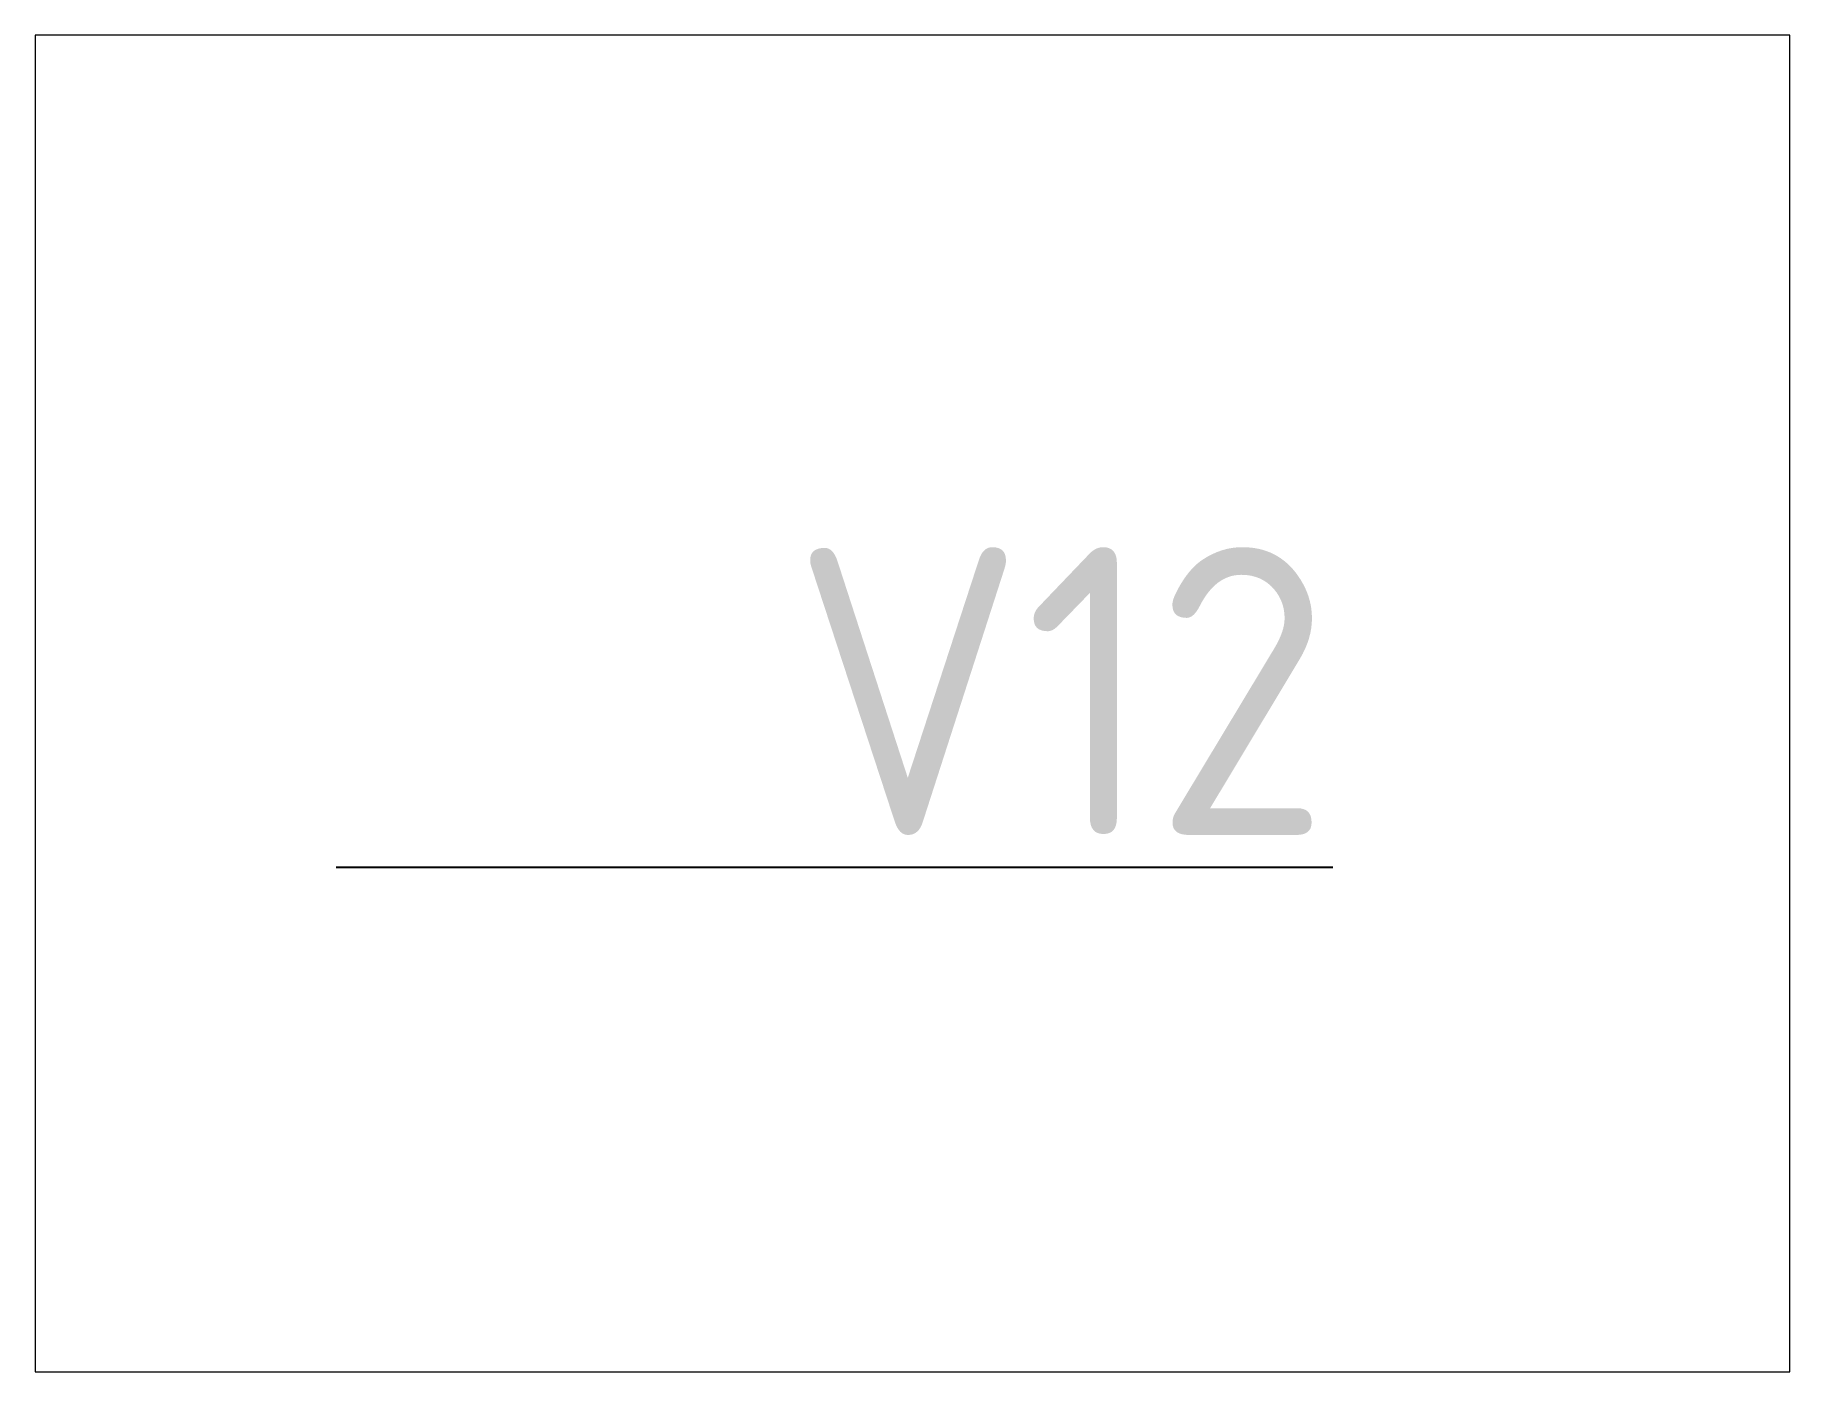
# Paper-space layout 'Layout1' of a CAD drawing. Header units: millimetres. Extents: x 1.05 to 9.45, y 0.8 to 7.2.
# The model-space entities are those that its viewports show. They can reach past a viewport. Long polylines and large blocks are cut down to what shows.
import ezdxf

# ---------------------------------------------------------------- set-up
doc = ezdxf.new("R2010")
doc.units = ezdxf.units.MM
doc.header["$MEASUREMENT"] = 0
doc.styles.add('ISO', font='isocp.shx')

msp = doc.modelspace()

# ---------------------------------------------------------------- linework, layer by layer
at = {"color": 3}
msp.add_line((2.3332, -0.2339), (-1.13, -0.2339), dxfattribs=at)

# ---------------------------------------------------------------- texts
at = {"color": 3, "style": 'ISO'}
msp.add_text('V12', height=1, dxfattribs=at).set_placement((0.4528, -0.1203))

psp = doc.layouts.get("Layout1")

# ---------------------------------------------------------------- viewports
at = {"layer": '0'}
psp.add_viewport(center=(5.25, 4), size=(8.4, 6.4), view_center_point=(0.8726, 0.3365), view_height=4.645202, dxfattribs=at)

doc.saveas('drawing.dxf')
